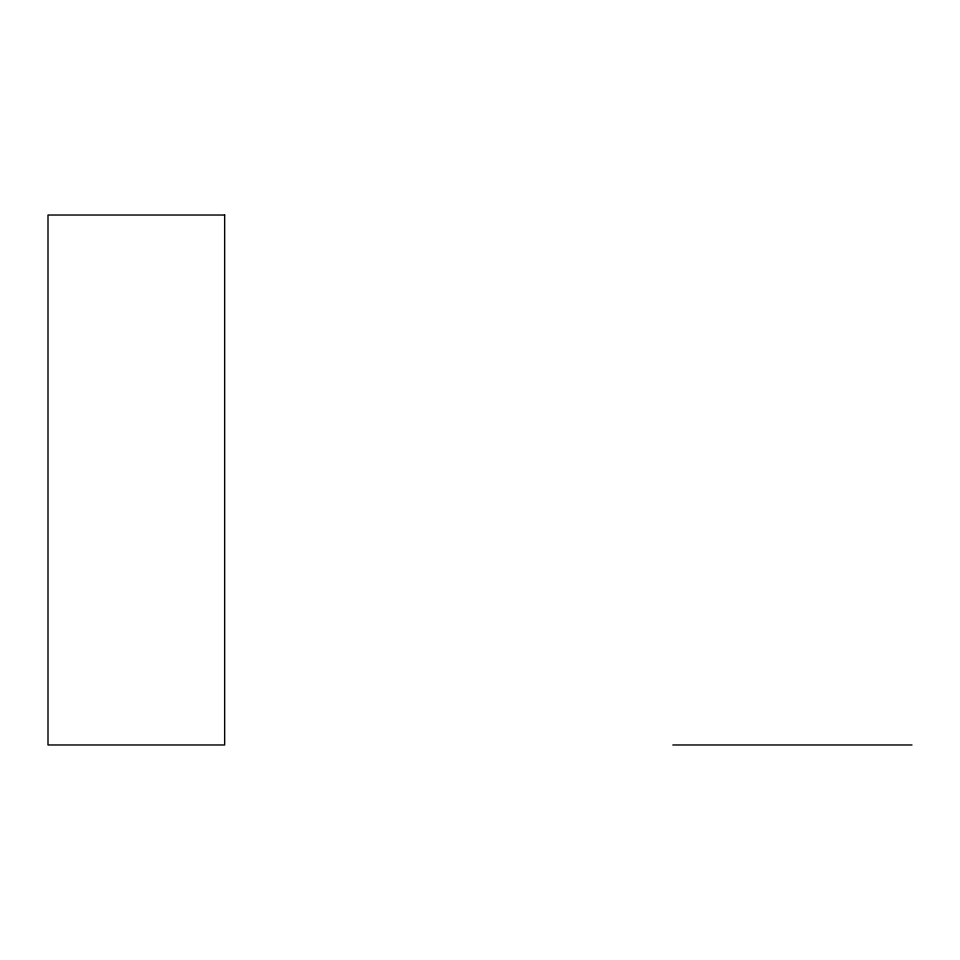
<?xml version="1.0" encoding="UTF-8"?>
<svg xmlns="http://www.w3.org/2000/svg" width="960" height="960" viewBox="0 0 960 960"><rect width="100%" height="100%" fill="white"/><g stroke="black" fill="none" stroke-linecap="round" stroke-linejoin="round"><path stroke-width="1.44" d="M672.84 744.972L912 744.972M224.652 215.028L48 215.028L48 744.972L224.652 744.972L224.652 215.028"/></g></svg>
